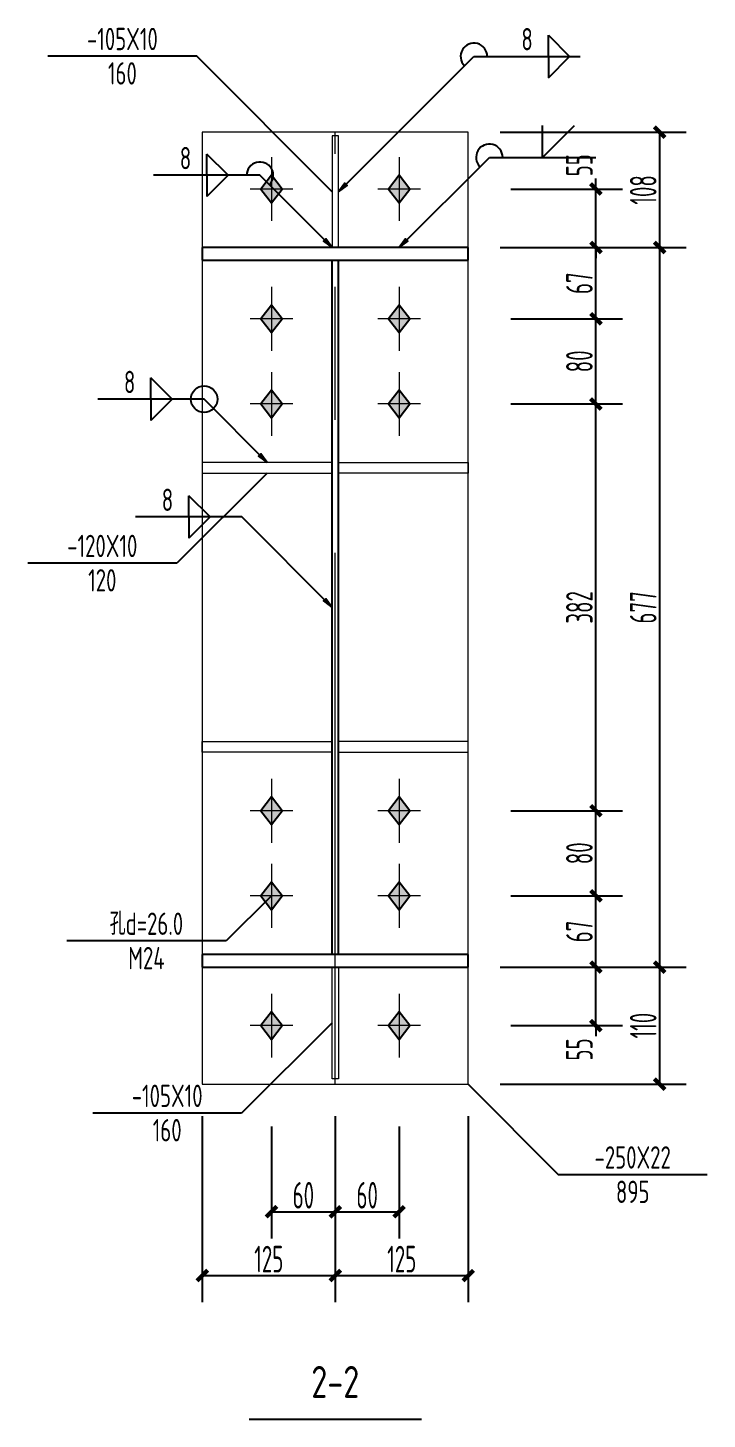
# Model space of a CAD drawing. Extents: x 447413 to 2975780, y -1432727 to 1301644.
# Drawn here: x 2642518 to 2648904, y -1145780 to -1132699 of the extents above; entities that cross this region are included whole.
import ezdxf
from ezdxf.enums import TextEntityAlignment as Align

# ---------------------------------------------------------------- set-up
doc = ezdxf.new("R2010")
doc.units = 0
doc.header["$LTSCALE"] = 1000
doc.header["$MEASUREMENT"] = 0
doc.linetypes.add('线型6', pattern=[8.75, 5, -1.25, 1.25, -1.25])
for name, color, linetype in [('10', 7, 'Continuous'), ('尺寸标注', 253, 'Continuous'), ('焊缝标注', 253, 'Continuous'), ('螺栓孔标注', 253, 'Continuous'), ('钢板标注', 253, 'Continuous')]:
    doc.layers.add(name, color=color, linetype=linetype)
doc.layers.add('20', color=2, linetype='Continuous', lineweight=18)
doc.styles.add('PkpmHz', font='Pkpmeng', dxfattribs={"width": 0.6, "bigfont": 'hztxt'})
doc.dimstyles.new('Pkpm_1.00', dxfattribs={"dimtxt": 250, "dimasz": 100, "dimexe": 250, "dimexo": 0.0625, "dimgap": 30, "dimtad": 1, "dimdec": 0, "dimrnd": 5, "dimzin": 0, "dimdsep": 46, "dimtxsty": 'PkpmHz', "dimblk1": 'ARCHTICK', "dimblk2": 'ARCHTICK', "dimsah": 1, "dimcen": 0.09, "dimadec": 0, "dimazin": 0, "dimtfac": 1, "dimtdec": 0, "dimtmove": 2, "dimatfit": 1, "dimfxl": 0, "dimtolj": 1, "dimtzin": 0, "dimarcsym": 0})

# ---------------------------------------------------------------- blocks, each defined once
blk = doc.blocks.new('_ArchTick')
at = {"color": 0, "linetype": 'ByBlock', "const_width": 0.4}
blk.add_lwpolyline([(-0.5, -0.5), (0.5, 0.5)], dxfattribs=at)
blk = doc.blocks.new('*D1075')
at = {"layer": 'Defpoints', "color": 0, "linetype": 'Continuous', "transparency": 16777216}
for p in [(2646658, -1134215), (2647858, -1134215), (2646658, -1134765)]:
    blk.add_point(p, dxfattribs=at)
at = {"layer": '尺寸标注', "color": 0, "linetype": 'Continuous', "lineweight": -2, "transparency": 16777216}
for p, q in [((2647858, -1134215), (2647858, -1134115)), ((2647058, -1134215), (2648108, -1134215)), ((2647858, -1134765), (2647858, -1134215)), ((2647058, -1134765), (2648108, -1134765)), ((2647858, -1134765), (2647858, -1134865))]:
    blk.add_line(p, q, dxfattribs=at)
at = {"layer": '尺寸标注', "color": 0, "linetype": 'Continuous', "lineweight": -2, "transparency": 16777216, "xscale": 100, "yscale": 100, "zscale": 100}
for p, rotation in [((2647858, -1134215), 270), ((2647858, -1134765), 90)]:
    blk.add_blockref('_ArchTick', p, dxfattribs=dict(at, rotation=rotation))
at = {"layer": '尺寸标注', "color": 0, "linetype": 'Continuous', "transparency": 16777216, "insert": (2647703, -1133991), "char_height": 250, "attachment_point": 5, "rotation": 90, "style": 'PkpmHz'}
blk.add_mtext('\\A1;55', dxfattribs=at)
blk = doc.blocks.new('*D1076')
at = {"layer": 'Defpoints', "color": 0, "linetype": 'Continuous', "transparency": 16777216}
for p in [(2646658, -1134765), (2647858, -1134765), (2646658, -1135435)]:
    blk.add_point(p, dxfattribs=at)
at = {"layer": '尺寸标注', "color": 0, "linetype": 'Continuous', "lineweight": -2, "transparency": 16777216}
for p, q in [((2647058, -1134765), (2648108, -1134765)), ((2647858, -1135435), (2647858, -1134765)), ((2647058, -1135435), (2648108, -1135435))]:
    blk.add_line(p, q, dxfattribs=at)
at = {"layer": '尺寸标注', "color": 0, "linetype": 'Continuous', "lineweight": -2, "transparency": 16777216, "xscale": 100, "yscale": 100, "zscale": 100}
for p, rotation in [((2647858, -1134765), 90), ((2647858, -1135435), 270)]:
    blk.add_blockref('_ArchTick', p, dxfattribs=dict(at, rotation=rotation))
at = {"layer": '尺寸标注', "color": 0, "linetype": 'Continuous', "transparency": 16777216, "insert": (2647703, -1135100), "char_height": 250, "attachment_point": 5, "rotation": 90, "style": 'PkpmHz'}
blk.add_mtext('\\A1;67', dxfattribs=at)
blk = doc.blocks.new('*D1077')
at = {"layer": 'Defpoints', "color": 0, "linetype": 'Continuous', "transparency": 16777216}
for p in [(2646658, -1135435), (2647858, -1135435), (2646658, -1136235)]:
    blk.add_point(p, dxfattribs=at)
at = {"layer": '尺寸标注', "color": 0, "linetype": 'Continuous', "lineweight": -2, "transparency": 16777216}
for p, q in [((2647058, -1135435), (2648108, -1135435)), ((2647858, -1136235), (2647858, -1135435)), ((2647058, -1136235), (2648108, -1136235))]:
    blk.add_line(p, q, dxfattribs=at)
at = {"layer": '尺寸标注', "color": 0, "linetype": 'Continuous', "lineweight": -2, "transparency": 16777216, "xscale": 100, "yscale": 100, "zscale": 100}
for p, rotation in [((2647858, -1135435), 90), ((2647858, -1136235), 270)]:
    blk.add_blockref('_ArchTick', p, dxfattribs=dict(at, rotation=rotation))
at = {"layer": '尺寸标注', "color": 0, "linetype": 'Continuous', "transparency": 16777216, "insert": (2647703, -1135835), "char_height": 250, "attachment_point": 5, "rotation": 90, "style": 'PkpmHz'}
blk.add_mtext('\\A1;80', dxfattribs=at)
blk = doc.blocks.new('*D1078')
at = {"layer": 'Defpoints', "color": 0, "linetype": 'Continuous', "transparency": 16777216}
for p in [(2646658, -1141530), (2647858, -1141530), (2646658, -1142080)]:
    blk.add_point(p, dxfattribs=at)
at = {"layer": '尺寸标注', "color": 0, "linetype": 'Continuous', "lineweight": -2, "transparency": 16777216}
for p, q in [((2647858, -1141530), (2647858, -1141430)), ((2647058, -1141530), (2648108, -1141530)), ((2647858, -1142080), (2647858, -1141530)), ((2647058, -1142080), (2648108, -1142080)), ((2647858, -1142080), (2647858, -1142180))]:
    blk.add_line(p, q, dxfattribs=at)
at = {"layer": '尺寸标注', "color": 0, "linetype": 'Continuous', "lineweight": -2, "transparency": 16777216, "xscale": 100, "yscale": 100, "zscale": 100}
for p, rotation in [((2647858, -1141530), 270), ((2647858, -1142080), 90)]:
    blk.add_blockref('_ArchTick', p, dxfattribs=dict(at, rotation=rotation))
at = {"layer": '尺寸标注', "color": 0, "linetype": 'Continuous', "transparency": 16777216, "insert": (2647703, -1142304), "char_height": 250, "attachment_point": 5, "rotation": 90, "style": 'PkpmHz'}
blk.add_mtext('\\A1;55', dxfattribs=at)
blk = doc.blocks.new('*D1079')
at = {"layer": 'Defpoints', "color": 0, "linetype": 'Continuous', "transparency": 16777216}
for p in [(2646658, -1140860), (2647858, -1140860), (2646658, -1141530)]:
    blk.add_point(p, dxfattribs=at)
at = {"layer": '尺寸标注', "color": 0, "linetype": 'Continuous', "lineweight": -2, "transparency": 16777216}
for p, q in [((2647058, -1140860), (2648108, -1140860)), ((2647858, -1141530), (2647858, -1140860)), ((2647058, -1141530), (2648108, -1141530))]:
    blk.add_line(p, q, dxfattribs=at)
at = {"layer": '尺寸标注', "color": 0, "linetype": 'Continuous', "lineweight": -2, "transparency": 16777216, "xscale": 100, "yscale": 100, "zscale": 100}
for p, rotation in [((2647858, -1140860), 90), ((2647858, -1141530), 270)]:
    blk.add_blockref('_ArchTick', p, dxfattribs=dict(at, rotation=rotation))
at = {"layer": '尺寸标注', "color": 0, "linetype": 'Continuous', "transparency": 16777216, "insert": (2647703, -1141195), "char_height": 250, "attachment_point": 5, "rotation": 90, "style": 'PkpmHz'}
blk.add_mtext('\\A1;67', dxfattribs=at)
blk = doc.blocks.new('*D1080')
at = {"layer": 'Defpoints', "color": 0, "linetype": 'Continuous', "transparency": 16777216}
for p in [(2646658, -1140060), (2647858, -1140060), (2646658, -1140860)]:
    blk.add_point(p, dxfattribs=at)
at = {"layer": '尺寸标注', "color": 0, "linetype": 'Continuous', "lineweight": -2, "transparency": 16777216}
for p, q in [((2647058, -1140060), (2648108, -1140060)), ((2647858, -1140860), (2647858, -1140060)), ((2647058, -1140860), (2648108, -1140860))]:
    blk.add_line(p, q, dxfattribs=at)
at = {"layer": '尺寸标注', "color": 0, "linetype": 'Continuous', "lineweight": -2, "transparency": 16777216, "xscale": 100, "yscale": 100, "zscale": 100}
for p, rotation in [((2647858, -1140060), 90), ((2647858, -1140860), 270)]:
    blk.add_blockref('_ArchTick', p, dxfattribs=dict(at, rotation=rotation))
at = {"layer": '尺寸标注', "color": 0, "linetype": 'Continuous', "transparency": 16777216, "insert": (2647703, -1140460), "char_height": 250, "attachment_point": 5, "rotation": 90, "style": 'PkpmHz'}
blk.add_mtext('\\A1;80', dxfattribs=at)
blk = doc.blocks.new('*D1081')
at = {"layer": 'Defpoints', "color": 0, "linetype": 'Continuous', "transparency": 16777216}
for p in [(2646658, -1136235), (2647858, -1136235), (2646658, -1140060)]:
    blk.add_point(p, dxfattribs=at)
at = {"layer": '尺寸标注', "color": 0, "linetype": 'Continuous', "lineweight": -2, "transparency": 16777216}
for p, q in [((2647058, -1136235), (2648108, -1136235)), ((2647858, -1140060), (2647858, -1136235)), ((2647058, -1140060), (2648108, -1140060))]:
    blk.add_line(p, q, dxfattribs=at)
at = {"layer": '尺寸标注', "color": 0, "linetype": 'Continuous', "lineweight": -2, "transparency": 16777216, "xscale": 100, "yscale": 100, "zscale": 100}
for p, rotation in [((2647858, -1136235), 90), ((2647858, -1140060), 270)]:
    blk.add_blockref('_ArchTick', p, dxfattribs=dict(at, rotation=rotation))
at = {"layer": '尺寸标注', "color": 0, "linetype": 'Continuous', "transparency": 16777216, "insert": (2647703, -1138148), "char_height": 250, "attachment_point": 5, "rotation": 90, "style": 'PkpmHz'}
blk.add_mtext('\\A1;382', dxfattribs=at)
blk = doc.blocks.new('*D1082')
at = {"layer": 'Defpoints', "color": 0, "linetype": 'Continuous', "transparency": 16777216}
for p in [(2644808, -1142630), (2645408, -1142630), (2645408, -1143830)]:
    blk.add_point(p, dxfattribs=at)
at = {"layer": '尺寸标注', "color": 0, "linetype": 'Continuous', "lineweight": -2, "transparency": 16777216}
for p, q in [((2644808, -1143030), (2644808, -1144080)), ((2645408, -1143030), (2645408, -1144080)), ((2644808, -1143830), (2645408, -1143830))]:
    blk.add_line(p, q, dxfattribs=at)
at = {"layer": '尺寸标注', "color": 0, "linetype": 'Continuous', "lineweight": -2, "transparency": 16777216, "xscale": 100, "yscale": 100, "zscale": 100, "rotation": 180}
blk.add_blockref('_ArchTick', (2644808, -1143830), dxfattribs=at)
at = {"layer": '尺寸标注', "color": 0, "linetype": 'Continuous', "lineweight": -2, "transparency": 16777216, "xscale": 100, "yscale": 100, "zscale": 100}
blk.add_blockref('_ArchTick', (2645408, -1143830), dxfattribs=at)
at = {"layer": '尺寸标注', "color": 0, "linetype": 'Continuous', "transparency": 16777216, "insert": (2645108, -1143675), "char_height": 250, "attachment_point": 5, "style": 'PkpmHz'}
blk.add_mtext('\\A1;60', dxfattribs=at)
blk = doc.blocks.new('*D1083')
at = {"layer": 'Defpoints', "color": 0, "linetype": 'Continuous', "transparency": 16777216}
for p in [(2645408, -1142630), (2646008, -1142630), (2646008, -1143830)]:
    blk.add_point(p, dxfattribs=at)
at = {"layer": '尺寸标注', "color": 0, "linetype": 'Continuous', "lineweight": -2, "transparency": 16777216}
for p, q in [((2645408, -1143030), (2645408, -1144080)), ((2646008, -1143030), (2646008, -1144080)), ((2645408, -1143830), (2646008, -1143830))]:
    blk.add_line(p, q, dxfattribs=at)
at = {"layer": '尺寸标注', "color": 0, "linetype": 'Continuous', "lineweight": -2, "transparency": 16777216, "xscale": 100, "yscale": 100, "zscale": 100, "rotation": 180}
blk.add_blockref('_ArchTick', (2645408, -1143830), dxfattribs=at)
at = {"layer": '尺寸标注', "color": 0, "linetype": 'Continuous', "lineweight": -2, "transparency": 16777216, "xscale": 100, "yscale": 100, "zscale": 100}
blk.add_blockref('_ArchTick', (2646008, -1143830), dxfattribs=at)
at = {"layer": '尺寸标注', "color": 0, "linetype": 'Continuous', "transparency": 16777216, "insert": (2645708, -1143675), "char_height": 250, "attachment_point": 5, "style": 'PkpmHz'}
blk.add_mtext('\\A1;60', dxfattribs=at)
blk = doc.blocks.new('*D1084')
at = {"layer": 'Defpoints', "color": 0, "linetype": 'Continuous', "transparency": 16777216}
for p in [(2644158, -1142630), (2645408, -1142630), (2645408, -1144430)]:
    blk.add_point(p, dxfattribs=at)
at = {"layer": '尺寸标注', "color": 0, "linetype": 'Continuous', "lineweight": -2, "transparency": 16777216}
for p, q in [((2644158, -1142930), (2644158, -1144680)), ((2645408, -1142930), (2645408, -1144680)), ((2644158, -1144430), (2645408, -1144430))]:
    blk.add_line(p, q, dxfattribs=at)
at = {"layer": '尺寸标注', "color": 0, "linetype": 'Continuous', "lineweight": -2, "transparency": 16777216, "xscale": 100, "yscale": 100, "zscale": 100, "rotation": 180}
blk.add_blockref('_ArchTick', (2644158, -1144430), dxfattribs=at)
at = {"layer": '尺寸标注', "color": 0, "linetype": 'Continuous', "lineweight": -2, "transparency": 16777216, "xscale": 100, "yscale": 100, "zscale": 100}
blk.add_blockref('_ArchTick', (2645408, -1144430), dxfattribs=at)
at = {"layer": '尺寸标注', "color": 0, "linetype": 'Continuous', "transparency": 16777216, "insert": (2644783, -1144275), "char_height": 250, "attachment_point": 5, "style": 'PkpmHz'}
blk.add_mtext('\\A1;125', dxfattribs=at)
blk = doc.blocks.new('*D1085')
at = {"layer": 'Defpoints', "color": 0, "linetype": 'Continuous', "transparency": 16777216}
for p in [(2645408, -1142630), (2646658, -1142630), (2646658, -1144430)]:
    blk.add_point(p, dxfattribs=at)
at = {"layer": '尺寸标注', "color": 0, "linetype": 'Continuous', "lineweight": -2, "transparency": 16777216}
for p, q in [((2645408, -1142930), (2645408, -1144680)), ((2646658, -1142930), (2646658, -1144680)), ((2645408, -1144430), (2646658, -1144430))]:
    blk.add_line(p, q, dxfattribs=at)
at = {"layer": '尺寸标注', "color": 0, "linetype": 'Continuous', "lineweight": -2, "transparency": 16777216, "xscale": 100, "yscale": 100, "zscale": 100, "rotation": 180}
blk.add_blockref('_ArchTick', (2645408, -1144430), dxfattribs=at)
at = {"layer": '尺寸标注', "color": 0, "linetype": 'Continuous', "lineweight": -2, "transparency": 16777216, "xscale": 100, "yscale": 100, "zscale": 100}
blk.add_blockref('_ArchTick', (2646658, -1144430), dxfattribs=at)
at = {"layer": '尺寸标注', "color": 0, "linetype": 'Continuous', "transparency": 16777216, "insert": (2646033, -1144275), "char_height": 250, "attachment_point": 5, "style": 'PkpmHz'}
blk.add_mtext('\\A1;125', dxfattribs=at)
blk = doc.blocks.new('*D1086')
at = {"layer": 'Defpoints', "color": 0, "linetype": 'Continuous', "transparency": 16777216}
for p in [(2646658, -1141530), (2648458, -1141530), (2646658, -1142630)]:
    blk.add_point(p, dxfattribs=at)
at = {"layer": '尺寸标注', "color": 0, "linetype": 'Continuous', "lineweight": -2, "transparency": 16777216}
for p, q in [((2646958, -1141530), (2648708, -1141530)), ((2648458, -1142630), (2648458, -1141530)), ((2646958, -1142630), (2648708, -1142630))]:
    blk.add_line(p, q, dxfattribs=at)
at = {"layer": '尺寸标注', "color": 0, "linetype": 'Continuous', "lineweight": -2, "transparency": 16777216, "xscale": 100, "yscale": 100, "zscale": 100}
for p, rotation in [((2648458, -1141530), 90), ((2648458, -1142630), 270)]:
    blk.add_blockref('_ArchTick', p, dxfattribs=dict(at, rotation=rotation))
at = {"layer": '尺寸标注', "color": 0, "linetype": 'Continuous', "transparency": 16777216, "insert": (2648303, -1142080), "char_height": 250, "attachment_point": 5, "rotation": 90, "style": 'PkpmHz'}
blk.add_mtext('\\A1;110', dxfattribs=at)
blk = doc.blocks.new('*D1087')
at = {"layer": 'Defpoints', "color": 0, "linetype": 'Continuous', "transparency": 16777216}
for p in [(2646658, -1134765), (2648458, -1134765), (2646658, -1141530)]:
    blk.add_point(p, dxfattribs=at)
at = {"layer": '尺寸标注', "color": 0, "linetype": 'Continuous', "lineweight": -2, "transparency": 16777216}
for p, q in [((2646958, -1134765), (2648708, -1134765)), ((2648458, -1141530), (2648458, -1134765)), ((2646958, -1141530), (2648708, -1141530))]:
    blk.add_line(p, q, dxfattribs=at)
at = {"layer": '尺寸标注', "color": 0, "linetype": 'Continuous', "lineweight": -2, "transparency": 16777216, "xscale": 100, "yscale": 100, "zscale": 100}
for p, rotation in [((2648458, -1134765), 90), ((2648458, -1141530), 270)]:
    blk.add_blockref('_ArchTick', p, dxfattribs=dict(at, rotation=rotation))
at = {"layer": '尺寸标注', "color": 0, "linetype": 'Continuous', "transparency": 16777216, "insert": (2648303, -1138148), "char_height": 250, "attachment_point": 5, "rotation": 90, "style": 'PkpmHz'}
blk.add_mtext('\\A1;677', dxfattribs=at)
blk = doc.blocks.new('*D1088')
at = {"layer": 'Defpoints', "color": 0, "linetype": 'Continuous', "transparency": 16777216}
for p in [(2646658, -1133680), (2648458, -1133680), (2646658, -1134765)]:
    blk.add_point(p, dxfattribs=at)
at = {"layer": '尺寸标注', "color": 0, "linetype": 'Continuous', "lineweight": -2, "transparency": 16777216}
for p, q in [((2646958, -1133680), (2648708, -1133680)), ((2648458, -1134765), (2648458, -1133680)), ((2646958, -1134765), (2648708, -1134765))]:
    blk.add_line(p, q, dxfattribs=at)
at = {"layer": '尺寸标注', "color": 0, "linetype": 'Continuous', "lineweight": -2, "transparency": 16777216, "xscale": 100, "yscale": 100, "zscale": 100}
for p, rotation in [((2648458, -1133680), 90), ((2648458, -1134765), 270)]:
    blk.add_blockref('_ArchTick', p, dxfattribs=dict(at, rotation=rotation))
at = {"layer": '尺寸标注', "color": 0, "linetype": 'Continuous', "transparency": 16777216, "insert": (2648303, -1134223), "char_height": 250, "attachment_point": 5, "rotation": 90, "style": 'PkpmHz'}
blk.add_mtext('\\A1;108', dxfattribs=at)

msp = doc.modelspace()

# ---------------------------------------------------------------- hatches: boundary and pattern name
at = {"layer": '10'}
for points in [[(2644807.9, -1134085.1), (2644707.9, -1134215.1), (2644807.9, -1134345.1), (2644907.9, -1134215.1)], [(2646007.9, -1134085.1), (2645907.9, -1134215.1), (2646007.9, -1134345.1), (2646107.9, -1134215.1)], [(2644807.9, -1135305.1), (2644707.9, -1135435.1), (2644807.9, -1135565.1), (2644907.9, -1135435.1)], [(2646007.9, -1135305.1), (2645907.9, -1135435.1), (2646007.9, -1135565.1), (2646107.9, -1135435.1)], [(2644807.9, -1136105.1), (2644707.9, -1136235.1), (2644807.9, -1136365.1), (2644907.9, -1136235.1)], [(2646007.9, -1136105.1), (2645907.9, -1136235.1), (2646007.9, -1136365.1), (2646107.9, -1136235.1)], [(2644807.9, -1139930.1), (2644707.9, -1140060.1), (2644807.9, -1140190.1), (2644907.9, -1140060.1)], [(2646007.9, -1139930.1), (2645907.9, -1140060.1), (2646007.9, -1140190.1), (2646107.9, -1140060.1)], [(2644807.9, -1140730.1), (2644707.9, -1140860.1), (2644807.9, -1140990.1), (2644907.9, -1140860.1)], [(2646007.9, -1140730.1), (2645907.9, -1140860.1), (2646007.9, -1140990.1), (2646107.9, -1140860.1)], [(2644807.9, -1141950.1), (2644707.9, -1142080.1), (2644807.9, -1142210.1), (2644907.9, -1142080.1)], [(2646007.9, -1141950.1), (2645907.9, -1142080.1), (2646007.9, -1142210.1), (2646107.9, -1142080.1)]]:
    msp.add_hatch(color=1, dxfattribs=at).paths.add_polyline_path(points)
at = {"layer": '焊缝标注'}
for points in [[(2645437.9, -1134240.1), (2645519.2, -1134180), (2645498, -1134158.8)], [(2645377.9, -1134765.1), (2645317.9, -1134683.7), (2645296.6, -1134704.9)], [(2646007.9, -1134765.1), (2646089.2, -1134705), (2646068, -1134683.8)], [(2644767.9, -1136785.1), (2644707.9, -1136703.7), (2644686.6, -1136724.9)], [(2645377.9, -1138147.6), (2645317.9, -1138066.2), (2645296.6, -1138087.4)]]:
    msp.add_hatch(color=256, dxfattribs=at).paths.add_polyline_path(points)

# ---------------------------------------------------------------- linework, layer by layer
at = {"layer": '10', "linetype": '线型6', "lineweight": 18}
msp.add_line((2645407.9, -1142635.1, 126000), (2645407.9, -1133675.1, 126000), dxfattribs=at)
at = {"layer": '10', "color": 9, "lineweight": 18}
for p, q in [((2644807.9, -1133915.1, 126000), (2644807.9, -1134515.1, 126000)), ((2646007.9, -1133915.1, 126000), (2646007.9, -1134515.1, 126000)), ((2645007.9, -1134215.1, 126000), (2644607.9, -1134215.1, 126000)), ((2646207.9, -1134215.1, 126000), (2645807.9, -1134215.1, 126000)), ((2644807.9, -1135135.1, 126000), (2644807.9, -1135735.1, 126000)), ((2646007.9, -1135135.1, 126000), (2646007.9, -1135735.1, 126000)), ((2645007.9, -1135435.1, 126000), (2644607.9, -1135435.1, 126000)), ((2646207.9, -1135435.1, 126000), (2645807.9, -1135435.1, 126000)), ((2644807.9, -1135935.1, 126000), (2644807.9, -1136535.1, 126000)), ((2646007.9, -1135935.1, 126000), (2646007.9, -1136535.1, 126000)), ((2645007.9, -1136235.1, 126000), (2644607.9, -1136235.1, 126000)), ((2646207.9, -1136235.1, 126000), (2645807.9, -1136235.1, 126000)), ((2644807.9, -1139760.1, 126000), (2644807.9, -1140360.1, 126000)), ((2646007.9, -1139760.1, 126000), (2646007.9, -1140360.1, 126000)), ((2645007.9, -1140060.1, 126000), (2644607.9, -1140060.1, 126000)), ((2646207.9, -1140060.1, 126000), (2645807.9, -1140060.1, 126000)), ((2644807.9, -1140560.1, 126000), (2644807.9, -1141160.1, 126000)), ((2646007.9, -1140560.1, 126000), (2646007.9, -1141160.1, 126000)), ((2645007.9, -1140860.1, 126000), (2644607.9, -1140860.1, 126000)), ((2646207.9, -1140860.1, 126000), (2645807.9, -1140860.1, 126000)), ((2644807.9, -1141780.1, 126000), (2644807.9, -1142380.1, 126000)), ((2646007.9, -1141780.1, 126000), (2646007.9, -1142380.1, 126000)), ((2645007.9, -1142080.1, 126000), (2644607.9, -1142080.1, 126000)), ((2646207.9, -1142080.1, 126000), (2645807.9, -1142080.1, 126000))]:
    msp.add_line(p, q, dxfattribs=at)
at = {"layer": '10', "color": 3}
for p, q in [((2646657.9, -1134765.1, 126000), (2644157.9, -1134765.1, 126000)), ((2644157.9, -1134765.1, 126000), (2644157.9, -1134885.1, 126000)), ((2646657.9, -1134885.1, 126000), (2646657.9, -1134765.1, 126000)), ((2644157.9, -1134885.1, 126000), (2646657.9, -1134885.1, 126000)), ((2645377.9, -1141410.1, 126000), (2645377.9, -1134885.1, 126000)), ((2645437.9, -1141410.1, 126000), (2645437.9, -1134885.1, 126000)), ((2646657.9, -1141410.1, 126000), (2644157.9, -1141410.1, 126000)), ((2644157.9, -1141410.1, 126000), (2644157.9, -1141530.1, 126000)), ((2646657.9, -1141530.1, 126000), (2646657.9, -1141410.1, 126000)), ((2644157.9, -1141530.1, 126000), (2646657.9, -1141530.1, 126000))]:
    msp.add_line(p, q, dxfattribs=at)
at = {"layer": '10'}
msp.add_line((2644597.9, -1145780.1, 126000), (2646217.9, -1145780.1, 126000), dxfattribs=at)
at = {"layer": '10', "color": 1, "linetype": 'Continuous', "elevation": 126000}
for points in [[(2644807.9, -1134085.1), (2644707.9, -1134215.1), (2644807.9, -1134345.1), (2644907.9, -1134215.1)], [(2646007.9, -1134085.1), (2645907.9, -1134215.1), (2646007.9, -1134345.1), (2646107.9, -1134215.1)], [(2644807.9, -1135305.1), (2644707.9, -1135435.1), (2644807.9, -1135565.1), (2644907.9, -1135435.1)], [(2646007.9, -1135305.1), (2645907.9, -1135435.1), (2646007.9, -1135565.1), (2646107.9, -1135435.1)], [(2644807.9, -1136105.1), (2644707.9, -1136235.1), (2644807.9, -1136365.1), (2644907.9, -1136235.1)], [(2646007.9, -1136105.1), (2645907.9, -1136235.1), (2646007.9, -1136365.1), (2646107.9, -1136235.1)], [(2644807.9, -1139930.1), (2644707.9, -1140060.1), (2644807.9, -1140190.1), (2644907.9, -1140060.1)], [(2646007.9, -1139930.1), (2645907.9, -1140060.1), (2646007.9, -1140190.1), (2646107.9, -1140060.1)], [(2644807.9, -1140730.1), (2644707.9, -1140860.1), (2644807.9, -1140990.1), (2644907.9, -1140860.1)], [(2646007.9, -1140730.1), (2645907.9, -1140860.1), (2646007.9, -1140990.1), (2646107.9, -1140860.1)], [(2644807.9, -1141950.1), (2644707.9, -1142080.1), (2644807.9, -1142210.1), (2644907.9, -1142080.1)], [(2646007.9, -1141950.1), (2645907.9, -1142080.1), (2646007.9, -1142210.1), (2646107.9, -1142080.1)]]:
    msp.add_lwpolyline(points, close=True, dxfattribs=at)
at = {"layer": '20'}
for p, q in [((2646657.9, -1133680.1, 126000), (2644157.9, -1133680.1, 126000)), ((2644157.9, -1133680.1, 126000), (2644157.9, -1142630.1, 126000)), ((2645437.9, -1133715.1, 126000), (2645377.9, -1133715.1, 126000)), ((2645377.9, -1133715.1, 126000), (2645377.9, -1134765.1, 126000)), ((2645437.9, -1134765.1, 126000), (2645437.9, -1133715.1, 126000)), ((2646657.9, -1142630.1, 126000), (2646657.9, -1133680.1, 126000)), ((2645377.9, -1134765.1, 126000), (2645437.9, -1134765.1, 126000)), ((2645377.9, -1136785.1, 126000), (2644157.9, -1136785.1, 126000)), ((2644157.9, -1136785.1, 126000), (2644157.9, -1136885.1, 126000)), ((2645377.9, -1136885.1, 126000), (2645377.9, -1136785.1, 126000)), ((2645437.9, -1136785.1, 126000), (2646657.9, -1136785.1, 126000)), ((2645437.9, -1136885.1, 126000), (2645437.9, -1136785.1, 126000)), ((2646657.9, -1136785.1, 126000), (2646657.9, -1136885.1, 126000)), ((2644157.9, -1136885.1, 126000), (2645377.9, -1136885.1, 126000)), ((2646657.9, -1136885.1, 126000), (2645437.9, -1136885.1, 126000)), ((2644157.9, -1139510.1, 126000), (2644157.9, -1139410.1, 126000)), ((2644157.9, -1139410.1, 126000), (2645377.9, -1139410.1, 126000)), ((2645377.9, -1139410.1, 126000), (2645377.9, -1139510.1, 126000)), ((2646657.9, -1139410.1, 126000), (2645437.9, -1139410.1, 126000)), ((2645437.9, -1139410.1, 126000), (2645437.9, -1139510.1, 126000)), ((2646657.9, -1139510.1, 126000), (2646657.9, -1139410.1, 126000)), ((2645377.9, -1139510.1, 126000), (2644157.9, -1139510.1, 126000)), ((2645437.9, -1139510.1, 126000), (2646657.9, -1139510.1, 126000)), ((2645377.9, -1141530.1, 126000), (2645437.9, -1141530.1, 126000)), ((2645377.9, -1142580.1, 126000), (2645377.9, -1141530.1, 126000)), ((2645437.9, -1141530.1, 126000), (2645437.9, -1142580.1, 126000)), ((2645437.9, -1142580.1, 126000), (2645377.9, -1142580.1, 126000)), ((2644157.9, -1142630.1, 126000), (2646657.9, -1142630.1, 126000))]:
    msp.add_line(p, q, dxfattribs=at)
at = {"layer": '焊缝标注'}
for p, q in [((2647411.2, -1132767.8, 126000), (2647611.2, -1132967.8, 126000)), ((2647411.2, -1132967.8, 126000), (2647411.2, -1132767.8, 126000)), ((2645437.9, -1134240.1, 126000), (2646711.2, -1132967.8, 126000)), ((2646711.2, -1132967.8, 126000), (2647711.2, -1132967.8, 126000)), ((2647411.2, -1133167.8, 126000), (2647611.2, -1132967.8, 126000)), ((2647411.2, -1132967.8, 126000), (2647411.2, -1133167.8, 126000)), ((2647356.7, -1133916.9, 126000), (2647356.7, -1133616.9, 126000)), ((2647356.7, -1133916.9, 126000), (2647656.7, -1133616.9, 126000)), ((2644399.9, -1134085.5, 126000), (2644199.9, -1133885.5, 126000)), ((2644199.9, -1134085.5, 126000), (2644199.9, -1133885.5, 126000)), ((2646007.9, -1134765.1, 126000), (2646856.7, -1133916.9, 126000)), ((2646856.7, -1133916.9, 126000), (2647856.7, -1133916.9, 126000)), ((2644699.9, -1134085.5, 126000), (2643699.9, -1134085.5, 126000)), ((2644399.9, -1134085.5, 126000), (2644199.9, -1134285.5, 126000)), ((2644199.9, -1134085.5, 126000), (2644199.9, -1134285.5, 126000)), ((2645377.9, -1134765.1, 126000), (2644699.9, -1134085.5, 126000)), ((2643874.6, -1136190.4, 126000), (2643674.6, -1135990.4, 126000)), ((2643674.6, -1136190.4, 126000), (2643674.6, -1135990.4, 126000)), ((2644174.6, -1136190.4, 126000), (2643174.6, -1136190.4, 126000)), ((2643874.6, -1136190.4, 126000), (2643674.6, -1136390.4, 126000)), ((2643674.6, -1136190.4, 126000), (2643674.6, -1136390.4, 126000)), ((2644767.9, -1136785.1, 126000), (2644174.6, -1136190.4, 126000)), ((2644230.4, -1137298.1, 126000), (2644030.4, -1137098.1, 126000)), ((2644030.4, -1137298.1, 126000), (2644030.4, -1137098.1, 126000)), ((2644530.4, -1137298.1, 126000), (2643530.4, -1137298.1, 126000)), ((2644230.4, -1137298.1, 126000), (2644030.4, -1137498.1, 126000)), ((2644030.4, -1137298.1, 126000), (2644030.4, -1137498.1, 126000)), ((2645377.9, -1138147.6, 126000), (2644530.4, -1137298.1, 126000))]:
    msp.add_line(p, q, dxfattribs=at)
at = {"layer": '焊缝标注', "linetype": 'Continuous', "elevation": 126000}
for points in [[(2645437.9, -1134240.1), (2645519.2, -1134180), (2645498, -1134158.8)], [(2645377.9, -1134765.1), (2645317.9, -1134683.7), (2645296.6, -1134704.9)], [(2646007.9, -1134765.1), (2646089.2, -1134705), (2646068, -1134683.8)], [(2644767.9, -1136785.1), (2644707.9, -1136703.7), (2644686.6, -1136724.9)], [(2645377.9, -1138147.6), (2645317.9, -1138066.2), (2645296.6, -1138087.4)]]:
    msp.add_lwpolyline(points, close=True, dxfattribs=at)
at = {"layer": '焊缝标注'}
msp.add_circle((2644174.6, -1136190.4, 126000), 125, dxfattribs=at)
for centre, start, end in [((2646711.2, -1132967.8, 126000), 0, 224.97719), ((2646856.7, -1133916.9, 126000), 0, 224.9772), ((2644699.9, -1134085.5, 126000), 314.93158, 180)]:
    msp.add_arc(centre, 125, start, end, dxfattribs=at)
at = {"layer": '螺栓孔标注'}
for p, q in [((2644807.9, -1140860.1, 126000), (2644382.8, -1141283.5, 126000)), ((2644382.8, -1141283.5, 126000), (2642882.8, -1141283.5, 126000))]:
    msp.add_line(p, q, dxfattribs=at)
at = {"layer": '螺栓孔标注', "const_width": 0.1, "elevation": 126000}
msp.add_lwpolyline([(2644807.9, -1140860.1, 1), (2644807.8, -1140860.1, 1)], format="xyb", close=True, dxfattribs=at)
at = {"layer": '钢板标注'}
for p, q in [((2644106.6, -1132965.8, 126000), (2642706.6, -1132965.8, 126000)), ((2645377.9, -1134240.1, 126000), (2644106.6, -1132965.8, 126000)), ((2644767.9, -1136885.1, 126000), (2643917.7, -1137731.9, 126000)), ((2643917.7, -1137731.9, 126000), (2642517.7, -1137731.9, 126000)), ((2645377.9, -1142055.1, 126000), (2644527.7, -1142902, 126000)), ((2646657.9, -1142630.1, 126000), (2647504, -1143481, 126000)), ((2644527.7, -1142902, 126000), (2643127.7, -1142902, 126000)), ((2647504, -1143481, 126000), (2648904, -1143481, 126000))]:
    msp.add_line(p, q, dxfattribs=at)
at = {"layer": '钢板标注', "const_width": 0.1, "elevation": 126000}
for points in [[(2645377.9, -1134240.1, 1), (2645377.8, -1134240.1, 1)], [(2644767.9, -1136885.1, 1), (2644767.8, -1136885.1, 1)], [(2645377.9, -1142055.1, 1), (2645377.8, -1142055.1, 1)], [(2646657.9, -1142630.1, 1), (2646657.8, -1142630.1, 1)]]:
    msp.add_lwpolyline(points, format="xyb", close=True, dxfattribs=at)

# ---------------------------------------------------------------- texts
at = {"layer": '10', "style": 'PkpmHz', "width": 0.77}
msp.add_text('2-2', height=300, dxfattribs=at).set_placement((2645407.9, -1145430.1, 126000), align=Align.MIDDLE_CENTER)
at = {"layer": '焊缝标注', "style": 'PkpmHz', "width": 0.71}
for p in [(2647211.2, -1132911.2, 126000), (2643999.9, -1134028.8, 126000), (2643474.6, -1136133.8, 126000), (2643830.4, -1137241.4, 126000)]:
    msp.add_text('8', height=210, dxfattribs=at).set_placement(p, align=Align.CENTER)
at = {"layer": '螺栓孔标注', "style": 'PkpmHz', "width": 0.71}
msp.add_text('孔d=26.0', height=210, dxfattribs=at).set_placement((2643632.8, -1141226.9, 126000), align=Align.CENTER)
msp.add_text('M24', height=210, dxfattribs=at).set_placement((2643632.8, -1141340.1, 126000), align=Align.TOP_CENTER)
at = {"layer": '钢板标注', "style": 'PkpmHz', "width": 0.71}
for s, p in [('-105X10', (2643406.6, -1132909.2, 126000)), ('-120X10', (2643217.7, -1137675.3, 126000)), ('-105X10', (2643827.7, -1142845.3, 126000)), ('-250X22', (2648204, -1143424.4, 126000))]:
    msp.add_text(s, height=210, dxfattribs=at).set_placement(p, align=Align.CENTER)
for s, p in [('160', (2643406.6, -1133022.4, 126000)), ('120', (2643217.7, -1137788.5, 126000)), ('160', (2643827.7, -1142958.6, 126000)), ('895', (2648204, -1143537.6, 126000))]:
    msp.add_text(s, height=210, dxfattribs=at).set_placement(p, align=Align.TOP_CENTER)

# ---------------------------------------------------------------- dimensions: what is measured, and where the dimension line sits
at = {"layer": '尺寸标注', "linetype": 'Continuous'}
for base, p1, p2, text, override, picture, middle in [((2648457.9, -1133680.1, 126000), (2646657.9, -1134765.1, 126000), (2646657.9, -1133680.1, 126000), '108', {"dimexo": 300, "dimtih": 0, "dimtoh": 0}, '*D1088', (2648302.9, -1134222.6, 126000)), ((2647857.9, -1134765.1, 126000), (2646657.9, -1135435.1, 126000), (2646657.9, -1134765.1, 126000), '67', {"dimexo": 400, "dimtih": 0, "dimtoh": 0}, '*D1076', (2647702.9, -1135100.1, 126000)), ((2648457.9, -1134765.1, 126000), (2646657.9, -1141530.1, 126000), (2646657.9, -1134765.1, 126000), '677', {"dimexo": 300, "dimtih": 0, "dimtoh": 0}, '*D1087', (2648302.9, -1138147.6, 126000)), ((2647857.9, -1135435.1, 126000), (2646657.9, -1136235.1, 126000), (2646657.9, -1135435.1, 126000), '80', {"dimexo": 400, "dimtih": 0, "dimtoh": 0}, '*D1077', (2647702.9, -1135835.1, 126000)), ((2647857.9, -1136235.1, 126000), (2646657.9, -1140060.1, 126000), (2646657.9, -1136235.1, 126000), '382', {"dimexo": 400, "dimtih": 0, "dimtoh": 0}, '*D1081', (2647702.9, -1138147.6, 126000)), ((2647857.9, -1140060.1, 126000), (2646657.9, -1140860.1, 126000), (2646657.9, -1140060.1, 126000), '80', {"dimexo": 400, "dimtih": 0, "dimtoh": 0}, '*D1080', (2647702.9, -1140460.1, 126000)), ((2647857.9, -1140860.1, 126000), (2646657.9, -1141530.1, 126000), (2646657.9, -1140860.1, 126000), '67', {"dimexo": 400, "dimtih": 0, "dimtoh": 0}, '*D1079', (2647702.9, -1141195.1, 126000)), ((2648457.9, -1141530.1, 126000), (2646657.9, -1142630.1, 126000), (2646657.9, -1141530.1, 126000), '110', {"dimexo": 300, "dimtih": 0, "dimtoh": 0}, '*D1086', (2648302.9, -1142080.1, 126000))]:
    dim = msp.add_linear_dim(base=base, p1=p1, p2=p2, angle=90, text=text, dimstyle='Pkpm_1.00', override=override, dxfattribs=at)
    dim.commit()
    dim.dimension.update_dxf_attribs({"geometry": picture, "text_midpoint": middle})
for base, p1, p2, picture, middle in [((2647857.9, -1134215.1, 126000), (2646657.9, -1134765.1, 126000), (2646657.9, -1134215.1, 126000), '*D1075', (2647702.6, -1133991.5, 126000)), ((2647857.9, -1141530.1, 126000), (2646657.9, -1142080.1, 126000), (2646657.9, -1141530.1, 126000), '*D1078', (2647702.6, -1142303.7, 126000))]:
    dim = msp.add_linear_dim(base=base, p1=p1, p2=p2, angle=90, text='55', dimstyle='Pkpm_1.00', override={"dimexo": 400, "dimtih": 0, "dimtoh": 0}, dxfattribs=at)
    dim.commit()
    dim.dimension.update_dxf_attribs({"geometry": picture, "text_midpoint": middle, "dimtype": 128})
for base, p1, p2, text, override, picture, middle in [((2645407.9, -1144430.1, 126000), (2644157.9, -1142630.1, 126000), (2645407.9, -1142630.1, 126000), '125', {"dimexo": 300, "dimtih": 0, "dimtoh": 0}, '*D1084', (2644782.9, -1144275.1, 126000)), ((2645407.9, -1143830.1, 126000), (2644807.9, -1142630.1, 126000), (2645407.9, -1142630.1, 126000), '60', {"dimexo": 400, "dimtih": 0, "dimtoh": 0}, '*D1082', (2645107.9, -1143675.1, 126000)), ((2646007.9, -1143830.1, 126000), (2645407.9, -1142630.1, 126000), (2646007.9, -1142630.1, 126000), '60', {"dimexo": 400, "dimtih": 0, "dimtoh": 0}, '*D1083', (2645707.9, -1143675.1, 126000)), ((2646657.9, -1144430.1, 126000), (2645407.9, -1142630.1, 126000), (2646657.9, -1142630.1, 126000), '125', {"dimexo": 300, "dimtih": 0, "dimtoh": 0}, '*D1085', (2646032.9, -1144275.1, 126000))]:
    dim = msp.add_linear_dim(base=base, p1=p1, p2=p2, text=text, dimstyle='Pkpm_1.00', override=override, dxfattribs=at)
    dim.commit()
    dim.dimension.update_dxf_attribs({"geometry": picture, "text_midpoint": middle})

doc.saveas('drawing.dxf')
